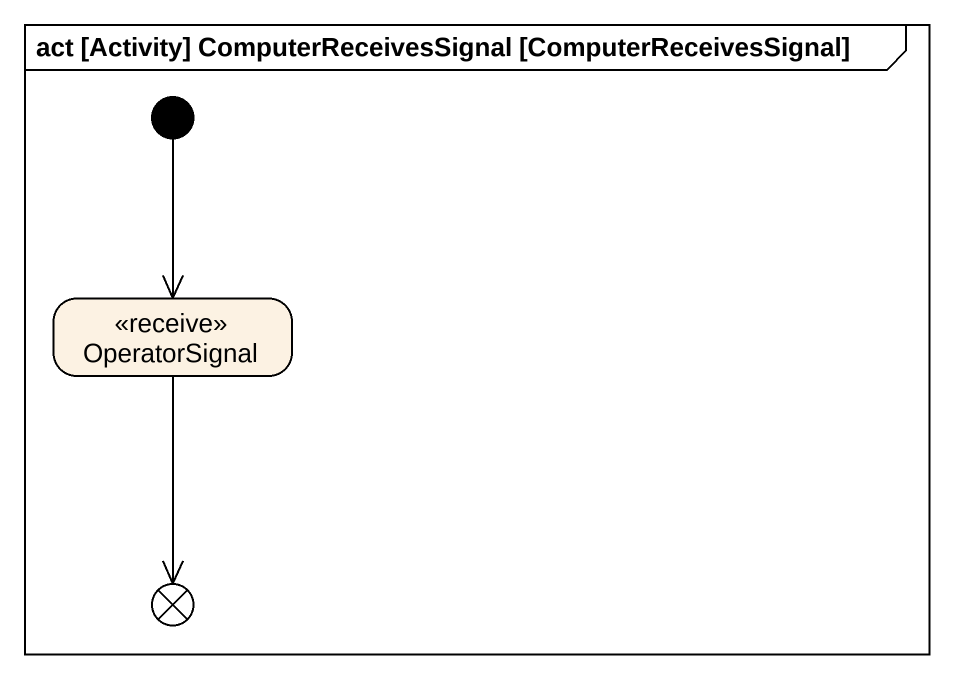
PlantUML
@startuml
mainframe act [Activity] ComputerReceivesSignal [ComputerReceivesSignal]
hide empty description
state OperatorSignal <<receive>>
state flowfinal1 <<end>>
[*] --> OperatorSignal
OperatorSignal --> flowfinal1
@enduml
